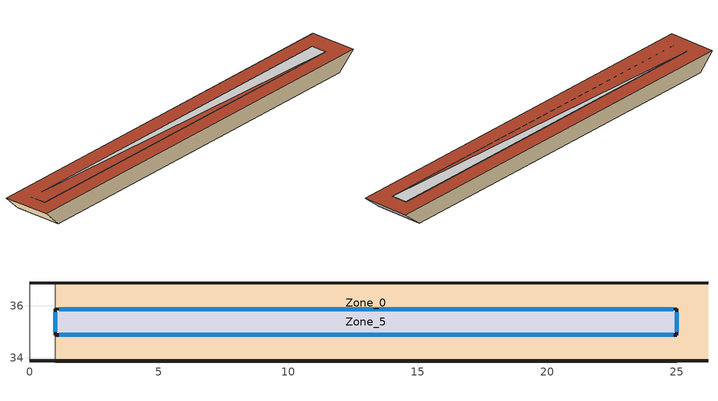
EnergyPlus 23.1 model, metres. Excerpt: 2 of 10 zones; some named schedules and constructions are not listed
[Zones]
Zone_0
 floor to Zone_1 (Interior Partition (Mass)_FLIPPED): 25,33.87,35.54 25,36.88,35.51 26.2,36.89,36.51 26.2,33.88,36.54
 floor to Zone_4 (Interior Partition (Mass)_FLIPPED): 25,34.37,35.54 1,34.37,35.54 1,36.88,35.51 25,36.88,35.51
 floor to Zone_9 (Interior Partition (Mass)_FLIPPED): 25,34.37 25,33.87 1,33.87 1,34.37 z35.54
 wall outside (300mmInsulation 200mmConcrete): 0,33.88,36.54 1,33.87,35.54 25,33.87,35.54 26.2,33.88,36.54; 26.2,36.89,36.51 25,36.88,35.51 1,36.88,35.51 0,36.89,36.51
 wall to Zone_3 (200mmConcrete): 1,36.88,35.51 1,33.87,35.54 0,33.88,36.54 0,36.89,36.51
 ceiling to Zone_5 (Interior Partition (Mass)): 1,34.88,36.53 25,34.88,36.53 25,35.88,36.52 1,35.88,36.52
 roof outside (UVal_0.4_Mass): 0,33.88,36.54 25,33.88,36.54 25,35.88,36.52 1,35.88,36.52 25,34.88,36.53 25,33.88,36.54 26.2,33.88,36.54 26.2,36.89,36.51 0,36.89,36.51
Zone_5
 floor outside (90.1-2019 Nonresidential CZ 0 Exterior Floor (Mass)): 1,34.88,36.03 1,35.88,36.02 25,35.88,36.02 25,34.88,36.03
 wall outside (300mmInsulation 200mmConcrete): 25,35.88 1,35.88 z36.02:36.52; 1,34.88 25,34.88 z36.03:36.53; 1,35.88,36.02 1,34.88,36.03 1,34.88,36.53 1,35.88,36.52; 25,34.88,36.03 25,35.88,36.02 25,35.88,36.52 25,34.88,36.53
 window (90.1-2019 Nonresidential CZ 0 Glazing (Operable)): 24.85,35.88 1.15,35.88 z36.17:36.37; 1.15,34.88 24.85,34.88 z36.18:36.38; 1,35.76,36.14 1,35,36.15 1,35,36.41 1,35.76,36.4; 25,35,36.15 25,35.76,36.14 25,35.76,36.4 25,35,36.41
[Schedule:Day:Hourly]
0a143e83-cd71-4f17-9422-728ab1938fa5: Fraction, 1, 1, 1, 1, 1, 1, 1, 1, 0, 0, 0, 1, 1, 1, 1, 1, 1, 1, 0, 0, 0, 0, 0, 0
c210aa6e-699b-4c48-83bb-516c4d74cfd0: Fraction, 0, 0, 0, 0, 0, 1, 1, 1, 0, 0, 0, 1, 1, 1, 1, 1, 0, 0, 0, 0, 0, 0, 0, 0
d2f73c59-439e-4358-b1a9-26716f77748e: Fraction, 1, 1, 1, 1, 1, 1, 1, 1, 1, 0, 0, 0, 0, 0, 0, 0, 0, 0, 1, 1, 1, 1, 1, 1
fab28e9f-757b-4809-9e0e-c09ee3751ff2: Fraction, 1, 1, 1, 1, 1, 1, 1, 1, 0, 0, 0, 1, 1, 1, 1, 0, 0, 0, 1, 1, 1, 1, 1, 1
af44f18e-cf0e-4473-852e-339f186b0a9b: Fraction, 1, 1, 1, 1, 1, 1, 1, 1, 0, 0, 1, 1, 1, 1, 1, 1, 1, 0, 0, 0, 0, 0, 0, 1
8674fd5b-b801-4faa-bce4-9e0a39de3dc9: Fraction, 1, 1, 1, 1, 1, 1, 1, 1, 1, 0, 0, 0, 0, 0, 0, 0, 0, 0, 0, 1, 1, 1, 1, 1
4fb8836c-22fb-43b1-bd8a-135fe3bf144e: Fraction, 1, 1, 1, 1, 1, 1, 1, 0, 0, 0, 1, 1, 1, 1, 1, 1, 1, 0, 0, 0, 0, 0, 0, 0
b82aedc6-f1bf-4091-a693-2b60d0b8892e: Fraction, 0, 1, 1, 1, 1, 1, 1, 1, 0, 0, 1, 0, 1, 1, 1, 0, 0, 0, 0, 0, 0, 0, 0, 1
06797650-2600-45c4-aa79-5cae9983f535: Fraction, 1, 1, 1, 1, 1, 1, 1, 1, 0, 0, 0, 1, 1, 1, 0, 0, 0, 1, 1, 1, 1, 1, 1, 1
db6bd144-f0b1-430b-9930-fc90391aa766: Fraction, 1, 1, 1, 1, 1, 1, 1, 1, 1, 0, 0, 0, 0, 0, 0, 0, 0, 0, 0, 0, 0, 1, 1, 1
93022daf-0d52-4690-bc5e-014e1e4f5090: Fraction, 1, 1, 1, 1, 1, 1, 1, 1, 0, 0, 1, 1, 1, 1, 1, 1, 1, 1, 0, 0, 0, 0, 1, 1
7ee4b716-c26d-4012-8ada-236534e4c536: Fraction, 1, 1, 1, 1, 1, 1, 1, 1, 0, 0, 1, 0, 0, 0, 1, 1, 1, 1, 1, 1, 1, 1, 1, 1
236ba8d7-de8c-40f3-9cfe-53890e29b154: Fraction, 1, 1, 1, 1, 1, 1, 1, 1, 0, 0, 0, 0, 0, 0, 0, 0, 0, 1, 1, 1, 1, 1, 1, 1
15f9e338-e18c-4a2c-b03b-6a1ab81a2a3b: Fraction, 1, 1, 1, 1, 1, 1, 1, 1, 0, 0, 0, 1, 1, 0, 0, 0, 0, 0, 0, 0, 1, 1, 1, 1
086c6062-0ff3-48bb-a2f7-b973df01245a: Fraction, 1, 1, 1, 1, 1, 1, 1, 1, 0, 0, 1, 1, 1, 1, 0, 0, 1, 0, 0, 0, 0, 1, 1, 1
c07e958e-821d-473c-b56e-d188382d6686: Fraction, 1, 1, 1, 1, 1, 1, 1, 1, 1, 0, 1, 1, 1, 1, 1, 1, 1, 0, 0, 0, 0, 0, 1, 1
f7008af6-611f-4aa6-adc9-edd346c0ed61: Fraction, 1, 1, 1, 1, 1, 1, 1, 1, 0, 0, 1, 1, 1, 0, 1, 1, 0, 0, 1, 1, 1, 1, 1, 1
54198d49-aa27-45ae-8295-3dc0fa00e05a: Fraction, 1, 1, 1, 1, 1, 1, 1, 1, 1, 0, 0, 0, 0, 1, 0, 0, 0, 0, 0, 0, 0, 1, 1, 1
8569d59f-22dc-4d83-ac0c-f613e85bd66f: Fraction, 1, 1, 1, 1, 1, 1, 1, 1, 0, 0, 0, 1, 1, 1, 1, 0, 0, 0, 0, 0, 0, 0, 0, 0
75266a25-0493-4553-a4a9-7f7b671db3a9: Fraction, 0, 1, 1, 1, 1, 1, 1, 0, 0, 0, 1, 1, 1, 1, 0, 0, 0, 0, 0, 0, 1, 1, 1, 0
4c41db29-5e33-41d1-89d6-6f1a2ea6aac4: Fraction, 0, 0, 0, 0, 0, 0, 0, 0, 0, 0, 0, 1, 1, 0, 0, 1, 0, 0, 0, 0, 0, 0, 0, 0
1b7dced8-3c03-4cc3-b43d-19c2dc94e25d: Fraction, 0, 0, 0, 0, 0, 0, 0, 0, 0, 0, 0, 1, 1, 1, 1, 0, 0, 0, 0, 0, 0, 0, 0, 0
3f821755-d373-48be-a91e-450674ddfe94: Fraction, 0, 0, 0, 0, 0, 0, 0, 0, 0, 0, 0, 1, 0, 0, 0, 0, 0, 0, 0, 0, 0, 0, 0, 0
d3726035-5f63-47d8-9b68-8ab7dd0a8784: Fraction, 0, 0, 0, 0, 1, 0, 0, 0, 0, 0, 0, 1, 1, 1, 0, 0, 0, 0, 0, 0, 0, 0, 0, 0
9afe40b5-8211-46e8-8bbb-c3520248ccfe: Fraction, 0, 0, 0, 0, 1, 0, 0, 0, 0, 0, 0, 1, 1, 1, 0, 1, 1, 1, 0, 0, 1, 1, 1, 1
ce102eab-fa2a-430d-8d18-cc8a2d1ebf32: Fraction, 1, 1, 1, 1, 1, 1, 1, 1, 1, 1, 1, 1, 1, 1, 1, 1, 1, 1, 1, 1, 1, 1, 1, 1
e34b27b9-d551-40f9-8ee0-fe2d738792a9: Fraction, 1, 1, 1, 0, 1, 1, 1, 1, 0, 1, 1, 1, 1, 1, 1, 1, 1, 1, 1, 1, 1, 1, 1, 1
dded3e18-7559-47e5-9631-7a7929ee8119: Fraction, 1, 1, 1, 1, 1, 1, 1, 1, 1, 0, 0, 0, 1, 1, 0, 0, 1, 1, 1, 1, 1, 1, 1, 1
4d01a908-7b32-459e-91c3-883bc0529156: Fraction, 1, 1, 1, 1, 1, 1, 1, 1, 1, 0, 0, 1, 1, 0, 1, 0, 1, 1, 0, 1, 0, 0, 1, 0
d749f193-22f8-4ca5-9a4e-9a3e754f61a8: Fraction, 0, 1, 1, 1, 1, 1, 1, 1, 1, 1, 1, 1, 1, 0, 0, 0, 0, 0, 0, 0, 1, 1, 1, 1
2e83cc6e-d3e6-4391-a77f-12d54c76947f: Fraction, 1, 1, 1, 1, 1, 1, 1, 1, 1, 1, 1, 1, 0, 0, 0, 0, 0, 0, 0, 1, 1, 1, 1, 1
76bb978b-2141-418d-bac7-6f8567dfb1b9: Fraction, 1, 1, 1, 1, 1, 1, 1, 1, 1, 1, 1, 1, 1, 1, 0, 1, 1, 1, 0, 1, 1, 1, 1, 1
1b766c20-173e-4a48-8068-f49523e94018: Fraction, 1, 1, 1, 1, 1, 1, 1, 1, 1, 0, 0, 0, 0, 0, 0, 0, 0, 0, 0, 0, 1, 1, 1, 1
7d1e5539-0d09-4f1e-a9d0-a4468c70c286: Fraction, 1, 1, 1, 1, 1, 1, 1, 1, 0, 0, 0, 0, 1, 1, 1, 1, 0, 0, 0, 0, 0, 0, 1, 0
455d8e16-54b5-44f3-b654-8be91ab41ea8: Fraction, 1, 1, 1, 1, 1, 1, 1, 1, 1, 1, 0, 1, 1, 1, 1, 0, 0, 0, 0, 0, 1, 1, 1, 0
105020a7-21fe-45f0-946d-92ad03a9c68f: Fraction, 1, 1, 1, 1, 1, 1, 1, 1, 1, 0, 0, 0, 0, 1, 1, 1, 1, 1, 1, 1, 1, 1, 1, 1
26233095-1122-4294-89f0-ec536f4f6059: Fraction, 1, 1, 1, 1, 1, 1, 1, 1, 1, 1, 0, 0, 0, 0, 0, 0, 0, 1, 0, 1, 1, 1, 1, 1
72dfc7b6-58c6-432d-a90c-d54468001915: Fraction, 1, 1, 1, 1, 1, 1, 1, 1, 0, 0, 0, 0, 0, 0, 0, 0, 0, 0, 0, 1, 1, 1, 1, 1
e02b824c-f300-4066-9b3f-ab6cf6b55593: Fraction, 1, 1, 1, 1, 1, 1, 1, 1, 0, 0, 0, 0, 1, 0, 1, 0, 1, 1, 1, 1, 0, 1, 1, 1
8ac29494-6d8e-4f08-9f7f-333abb4ab697: Fraction, 1, 1, 1, 1, 1, 1, 1, 1, 0, 0, 0, 0, 1, 0, 0, 0, 0, 0, 0, 0, 0, 1, 1, 1
da62fc72-9381-4f05-ae27-9f2c987f1a34: Fraction, 1, 1, 1, 1, 1, 1, 1, 1, 0, 0, 0, 1, 0, 1, 1, 0, 0, 0, 0, 0, 0, 0, 0, 1
7f804b53-8e1e-4a55-91e6-4e66c33f0c98: Fraction, 1, 1, 0, 0, 1, 1, 0, 1, 0, 0, 0, 0, 1, 0, 0, 0, 0, 0, 0, 0, 0, 0, 0, 0
d6af75a2-8d3f-4442-9c0e-ffeef52f4a88: Fraction, 0, 0, 1, 0, 0, 0, 1, 0, 0, 0, 0, 0, 0, 1, 1, 0, 0, 0, 0, 0, 0, 0, 0, 0
6d4c97b6-875e-41f0-b058-0b939067abdb: Fraction, 0, 0, 0, 0, 0, 0, 0, 0, 0, 0, 0, 1, 1, 1, 1, 1, 0, 0, 0, 0, 0, 0, 1, 0
b14ee03f-cd61-48c8-83e5-1573b0f6543a: Fraction, 1, 1, 0, 0, 1, 0, 0, 1, 0, 0, 0, 1, 1, 1, 1, 0, 0, 0, 0, 0, 0, 0, 0, 0
9a210359-8b25-4e8a-89b2-9030bd3b06f0: Fraction, 0, 1, 0, 1, 1, 1, 1, 1, 0, 0, 0, 1, 1, 1, 1, 1, 0, 0, 0, 0, 0, 0, 0, 0
7aaa36e2-a8ea-4da8-9ad4-f4f0c80df4fb: Fraction, 0, 1, 1, 1, 1, 1, 1, 1, 0, 0, 0, 0, 1, 1, 1, 1, 0, 0, 0, 0, 0, 0, 0, 0
6662dfcd-185a-49e7-8e21-4b0e02894cb5: Fraction, 0, 0, 0, 1, 1, 0, 0, 1, 0, 0, 0, 1, 1, 1, 1, 1, 0, 0, 0, 0, 0, 0, 0, 0
1078bcb6-1a25-4014-bcad-e253c9efc353: Fraction, 0, 1, 1, 1, 1, 0, 0, 1, 0, 0, 0, 0, 0, 0, 0, 0, 0, 0, 0, 0, 0, 0, 1, 1
12d3b192-7756-424d-91d8-db5d9b57a472: Fraction, 0, 0, 0, 0, 0, 0, 0, 0, 1, 1, 1, 1, 1, 0, 1, 1, 1, 1, 1, 1, 1, 1, 1, 1
39a486e9-0c1e-4f8e-a508-147ffbd8c527: Fraction, 0, 0, 0, 0, 0, 0, 0, 0, 1, 1, 1, 1, 1, 1, 1, 1, 1, 1, 1, 1, 1, 1, 1, 1
e596cc02-017c-4fb1-9604-e35d26f2e4e5: Fraction, 0, 0, 0, 0, 0, 0, 0, 0, 1, 1, 1, 0, 0, 0, 0, 0, 1, 1, 1, 1, 1, 1, 1, 0
2bcf1e8f-2316-4179-b639-405fa8ff0cd6: Fraction, 0, 0, 0, 0, 0, 0, 0, 0, 1, 1, 1, 1, 1, 1, 1, 1, 1, 1, 1, 1, 1, 1, 1, 0
bf0f16bf-e210-4882-938a-e2e92da633b5: Fraction, 0, 0, 0, 0, 0, 0, 0, 0, 1, 1, 1, 1, 0, 0, 0, 1, 1, 1, 1, 1, 1, 1, 1, 1
6e469dd9-fb9c-4e57-b3c6-4620a44ce26d: Fraction, 0, 0, 0, 0, 0, 0, 0, 0, 1, 1, 1, 1, 1, 1, 1, 1, 1, 1, 1, 1, 1, 1, 0, 0
[Schedule:Week:Daily]
CoolAvail_Zone_9_45: 8674fd5b-b801-4faa-bce4-9e0a39de3dc9, 0a143e83-cd71-4f17-9422-728ab1938fa5, 4fb8836c-22fb-43b1-bd8a-135fe3bf144e, b82aedc6-f1bf-4091-a693-2b60d0b8892e, d2f73c59-439e-4358-b1a9-26716f77748e, 06797650-2600-45c4-aa79-5cae9983f535, 8674fd5b-b801-4faa-bce4-9e0a39de3dc9, 8674fd5b-b801-4faa-bce4-9e0a39de3dc9, 8674fd5b-b801-4faa-bce4-9e0a39de3dc9, 8674fd5b-b801-4faa-bce4-9e0a39de3dc9, 8674fd5b-b801-4faa-bce4-9e0a39de3dc9, 8674fd5b-b801-4faa-bce4-9e0a39de3dc9
CoolAvail_Zone_9_46: db6bd144-f0b1-430b-9930-fc90391aa766, af44f18e-cf0e-4473-852e-339f186b0a9b, 93022daf-0d52-4690-bc5e-014e1e4f5090, 7ee4b716-c26d-4012-8ada-236534e4c536, 236ba8d7-de8c-40f3-9cfe-53890e29b154, 15f9e338-e18c-4a2c-b03b-6a1ab81a2a3b, 086c6062-0ff3-48bb-a2f7-b973df01245a, db6bd144-f0b1-430b-9930-fc90391aa766, db6bd144-f0b1-430b-9930-fc90391aa766, db6bd144-f0b1-430b-9930-fc90391aa766, db6bd144-f0b1-430b-9930-fc90391aa766, db6bd144-f0b1-430b-9930-fc90391aa766
CoolAvail_Zone_9_47: c07e958e-821d-473c-b56e-d188382d6686, f7008af6-611f-4aa6-adc9-edd346c0ed61, 54198d49-aa27-45ae-8295-3dc0fa00e05a, 8569d59f-22dc-4d83-ac0c-f613e85bd66f, 75266a25-0493-4553-a4a9-7f7b671db3a9, 4c41db29-5e33-41d1-89d6-6f1a2ea6aac4, 1b7dced8-3c03-4cc3-b43d-19c2dc94e25d, c07e958e-821d-473c-b56e-d188382d6686, c07e958e-821d-473c-b56e-d188382d6686, c07e958e-821d-473c-b56e-d188382d6686, c07e958e-821d-473c-b56e-d188382d6686, c07e958e-821d-473c-b56e-d188382d6686
CoolAvail_Zone_9_48: 3f821755-d373-48be-a91e-450674ddfe94, d3726035-5f63-47d8-9b68-8ab7dd0a8784, 9afe40b5-8211-46e8-8bbb-c3520248ccfe, ce102eab-fa2a-430d-8d18-cc8a2d1ebf32, e34b27b9-d551-40f9-8ee0-fe2d738792a9, dded3e18-7559-47e5-9631-7a7929ee8119, 4d01a908-7b32-459e-91c3-883bc0529156, 3f821755-d373-48be-a91e-450674ddfe94, 3f821755-d373-48be-a91e-450674ddfe94, 3f821755-d373-48be-a91e-450674ddfe94, 3f821755-d373-48be-a91e-450674ddfe94, 3f821755-d373-48be-a91e-450674ddfe94
CoolAvail_Zone_9_49: d749f193-22f8-4ca5-9a4e-9a3e754f61a8, 2e83cc6e-d3e6-4391-a77f-12d54c76947f, 76bb978b-2141-418d-bac7-6f8567dfb1b9, 1b766c20-173e-4a48-8068-f49523e94018, 7d1e5539-0d09-4f1e-a9d0-a4468c70c286, 455d8e16-54b5-44f3-b654-8be91ab41ea8, 105020a7-21fe-45f0-946d-92ad03a9c68f, d749f193-22f8-4ca5-9a4e-9a3e754f61a8, d749f193-22f8-4ca5-9a4e-9a3e754f61a8, d749f193-22f8-4ca5-9a4e-9a3e754f61a8, d749f193-22f8-4ca5-9a4e-9a3e754f61a8, d749f193-22f8-4ca5-9a4e-9a3e754f61a8
CoolAvail_Zone_9_50: 26233095-1122-4294-89f0-ec536f4f6059, fab28e9f-757b-4809-9e0e-c09ee3751ff2, 72dfc7b6-58c6-432d-a90c-d54468001915, e02b824c-f300-4066-9b3f-ab6cf6b55593, 8ac29494-6d8e-4f08-9f7f-333abb4ab697, da62fc72-9381-4f05-ae27-9f2c987f1a34, 7f804b53-8e1e-4a55-91e6-4e66c33f0c98, 26233095-1122-4294-89f0-ec536f4f6059, 26233095-1122-4294-89f0-ec536f4f6059, 26233095-1122-4294-89f0-ec536f4f6059, 26233095-1122-4294-89f0-ec536f4f6059, 26233095-1122-4294-89f0-ec536f4f6059
CoolAvail_Zone_9_51: d6af75a2-8d3f-4442-9c0e-ffeef52f4a88, 6d4c97b6-875e-41f0-b058-0b939067abdb, b14ee03f-cd61-48c8-83e5-1573b0f6543a, 9a210359-8b25-4e8a-89b2-9030bd3b06f0, 7aaa36e2-a8ea-4da8-9ad4-f4f0c80df4fb, 6662dfcd-185a-49e7-8e21-4b0e02894cb5, c210aa6e-699b-4c48-83bb-516c4d74cfd0, d6af75a2-8d3f-4442-9c0e-ffeef52f4a88, d6af75a2-8d3f-4442-9c0e-ffeef52f4a88, d6af75a2-8d3f-4442-9c0e-ffeef52f4a88, d6af75a2-8d3f-4442-9c0e-ffeef52f4a88, d6af75a2-8d3f-4442-9c0e-ffeef52f4a88
CoolAvail_Zone_9_52: 1078bcb6-1a25-4014-bcad-e253c9efc353, 1078bcb6-1a25-4014-bcad-e253c9efc353, 1078bcb6-1a25-4014-bcad-e253c9efc353, 1078bcb6-1a25-4014-bcad-e253c9efc353, 1078bcb6-1a25-4014-bcad-e253c9efc353, 1078bcb6-1a25-4014-bcad-e253c9efc353, 1078bcb6-1a25-4014-bcad-e253c9efc353, 1078bcb6-1a25-4014-bcad-e253c9efc353, 1078bcb6-1a25-4014-bcad-e253c9efc353, 1078bcb6-1a25-4014-bcad-e253c9efc353, 1078bcb6-1a25-4014-bcad-e253c9efc353, 1078bcb6-1a25-4014-bcad-e253c9efc353
NatVentAvail_Zone_9_0: 12d3b192-7756-424d-91d8-db5d9b57a472, 39a486e9-0c1e-4f8e-a508-147ffbd8c527, e596cc02-017c-4fb1-9604-e35d26f2e4e5, 2bcf1e8f-2316-4179-b639-405fa8ff0cd6, bf0f16bf-e210-4882-938a-e2e92da633b5, 6e469dd9-fb9c-4e57-b3c6-4620a44ce26d, 01a78e71-2726-48fa-8cff-dc1f31be8faf, 12d3b192-7756-424d-91d8-db5d9b57a472, 12d3b192-7756-424d-91d8-db5d9b57a472, 12d3b192-7756-424d-91d8-db5d9b57a472, 12d3b192-7756-424d-91d8-db5d9b57a472, 12d3b192-7756-424d-91d8-db5d9b57a472
NatVentAvail_Zone_9_1: dbf79a22-41ca-4063-934b-f8ad55232a90, db0c564c-053b-4cca-a8e9-c88f59b308bd, 4ea8fc50-fdc0-43cc-8894-ab1d5d497bac, bbc3a79e-3fe3-44a2-80e2-e6e0ccccbf18, 76f54a7c-2159-4863-ac6b-7a0a1547ec82, 2ea01f1c-e492-47d3-9f54-dd0e0c902700, b3e499ae-6ffb-43ff-9dd3-1a0a29ab1c8b, dbf79a22-41ca-4063-934b-f8ad55232a90, dbf79a22-41ca-4063-934b-f8ad55232a90, dbf79a22-41ca-4063-934b-f8ad55232a90, dbf79a22-41ca-4063-934b-f8ad55232a90, dbf79a22-41ca-4063-934b-f8ad55232a90
NatVentAvail_Zone_9_2: 40f68163-1ecb-4f18-96f6-a3f6e5be79e2, 6094da27-d3b6-4147-b81e-5673d47da051, 76f54a7c-2159-4863-ac6b-7a0a1547ec82, f3e66d46-0342-409f-86c0-7b5d7dfa72b1, 39a486e9-0c1e-4f8e-a508-147ffbd8c527, 875bec5c-1230-46f2-9017-bebe120e9377, 72e08396-3726-4067-88e1-bca44605f31a, 40f68163-1ecb-4f18-96f6-a3f6e5be79e2, 40f68163-1ecb-4f18-96f6-a3f6e5be79e2, 40f68163-1ecb-4f18-96f6-a3f6e5be79e2, 40f68163-1ecb-4f18-96f6-a3f6e5be79e2, 40f68163-1ecb-4f18-96f6-a3f6e5be79e2
NatVentAvail_Zone_9_3: aeb36495-9db4-4b9a-bb83-25d96b0eee91, e23992b2-e676-4aaf-a538-d0a8f41620c4, 2d676195-e051-4367-8771-5c923e606945, 00f09e64-75ee-4bca-bf33-c4c645079994, 3f4d7c70-c8c9-4e22-8cfe-b994a6711098, 12d3b192-7756-424d-91d8-db5d9b57a472, b7604dd7-a9e5-4e22-8235-863ac8f72a23, aeb36495-9db4-4b9a-bb83-25d96b0eee91, aeb36495-9db4-4b9a-bb83-25d96b0eee91, aeb36495-9db4-4b9a-bb83-25d96b0eee91, aeb36495-9db4-4b9a-bb83-25d96b0eee91, aeb36495-9db4-4b9a-bb83-25d96b0eee91
NatVentAvail_Zone_9_4: f804d576-9166-483d-8d68-39716bb6f29a, eb67fbde-da5b-4f9f-9309-83a3c727187e, 43e90fef-3e43-439c-a7af-de88e4afc5ee, aef15d60-d943-4c4c-ac34-46706ac03973, 700630a5-ce65-4742-8de3-e68364bfd8a0, 0123c97f-19f1-4795-8016-89d77b240352, eb67fbde-da5b-4f9f-9309-83a3c727187e, f804d576-9166-483d-8d68-39716bb6f29a, f804d576-9166-483d-8d68-39716bb6f29a, f804d576-9166-483d-8d68-39716bb6f29a, f804d576-9166-483d-8d68-39716bb6f29a, f804d576-9166-483d-8d68-39716bb6f29a
NatVentAvail_Zone_9_5: 74f759af-c1f3-41a6-9e5b-2c6addfd772c, 6ca60d31-d849-42c0-a01d-d833ffe5dfa1, c6e79636-329a-402b-87be-7cb2b2dc8229, 4c5a6681-3581-43f5-9fa0-7a4e29a7bb2c, 0c3d2a40-db2b-4c8d-a514-7378df945ebd, c69ab986-87d0-4356-a5a9-c6a82f2f8523, c002a5cb-d401-4c96-9a63-974424771ced, 74f759af-c1f3-41a6-9e5b-2c6addfd772c, 74f759af-c1f3-41a6-9e5b-2c6addfd772c, 74f759af-c1f3-41a6-9e5b-2c6addfd772c, 74f759af-c1f3-41a6-9e5b-2c6addfd772c, 74f759af-c1f3-41a6-9e5b-2c6addfd772c
NatVentAvail_Zone_9_6: 1a4ea472-387e-44a2-9190-6062b7e6e720, 8d0dfef7-77fd-49d6-acb2-1a78adbb30af, b8726521-0c24-49b7-b51e-70893b89d427, 2986cf32-a29c-40ba-8b1a-9691c8417f82, 03201d85-ebee-4169-b191-1a130b99de87, d45575b3-a87b-4625-9344-26afcdf00bcd, d384a63b-f277-4404-a292-1c8c3b84700d, 1a4ea472-387e-44a2-9190-6062b7e6e720, 1a4ea472-387e-44a2-9190-6062b7e6e720, 1a4ea472-387e-44a2-9190-6062b7e6e720, 1a4ea472-387e-44a2-9190-6062b7e6e720, 1a4ea472-387e-44a2-9190-6062b7e6e720
NatVentAvail_Zone_9_7: 917be4a4-a2dd-4d73-a3cb-cf7be8aa0ada, 0f4efbfc-c46f-4c8e-b734-ebdc0648ec45, 05ae85df-49d4-4889-b495-2fac3ddf2776, 9d592040-453c-4347-8538-4a8628ba079f, 14de2aee-581d-4dea-97f1-bae5c3f3dcd3, cb052b8e-65b6-4af7-9d27-a75cad4739a7, 5b77558b-896a-4638-bb84-b0477bfeb077, 917be4a4-a2dd-4d73-a3cb-cf7be8aa0ada, 917be4a4-a2dd-4d73-a3cb-cf7be8aa0ada, 917be4a4-a2dd-4d73-a3cb-cf7be8aa0ada, 917be4a4-a2dd-4d73-a3cb-cf7be8aa0ada, 917be4a4-a2dd-4d73-a3cb-cf7be8aa0ada
NatVentAvail_Zone_9_8: b1a15a82-e680-4ba4-aac0-75da96a7bbc0, cbbb945e-0641-43d5-9876-fbd75d38c2fb, eb847ca3-c30c-4547-99ba-5a1b1a59a175, 3dbe1500-6fc3-46b3-a660-91ad44114108, ad8a4d66-b8f0-4322-8af3-85e31174b11c, 34626051-d3a9-4f9b-b2cf-5cf005e3838a, c8dda009-1788-4b89-97d7-fa8b68037593, b1a15a82-e680-4ba4-aac0-75da96a7bbc0, b1a15a82-e680-4ba4-aac0-75da96a7bbc0, b1a15a82-e680-4ba4-aac0-75da96a7bbc0, b1a15a82-e680-4ba4-aac0-75da96a7bbc0, b1a15a82-e680-4ba4-aac0-75da96a7bbc0
NatVentAvail_Zone_9_9: 2dca2a33-3829-4c30-9be5-e147b1f26d70, cfbbd0fd-4664-48f0-a91f-a5c6da3c88f1, c8dda009-1788-4b89-97d7-fa8b68037593, a329dfd9-7536-48b1-9cd2-73941be59c46, f1011c08-2e6c-43d8-ba5a-678cea091b4d, d415233d-0876-44da-9325-9c0b8579c679, 1e709d8b-75bf-4eec-8217-2443bb57f4dc, 2dca2a33-3829-4c30-9be5-e147b1f26d70, 2dca2a33-3829-4c30-9be5-e147b1f26d70, 2dca2a33-3829-4c30-9be5-e147b1f26d70, 2dca2a33-3829-4c30-9be5-e147b1f26d70, 2dca2a33-3829-4c30-9be5-e147b1f26d70
NatVentAvail_Zone_9_10: d871edf3-9469-41f1-b9a4-1d77b8146996, c8dda009-1788-4b89-97d7-fa8b68037593, c162bf82-3db1-49f2-87b0-1a85e351517a, 69a58527-5ff9-41f6-bbb7-50772e636ed7, 14678aa2-97a2-4f6c-bd99-d341d8be5fcf, 9249b088-893b-498c-beb7-a04bc8ed47f4, 93b6705e-edf5-4b4e-b5b8-934593aed987, d871edf3-9469-41f1-b9a4-1d77b8146996, d871edf3-9469-41f1-b9a4-1d77b8146996, d871edf3-9469-41f1-b9a4-1d77b8146996, d871edf3-9469-41f1-b9a4-1d77b8146996, d871edf3-9469-41f1-b9a4-1d77b8146996
NatVentAvail_Zone_9_11: c8dda009-1788-4b89-97d7-fa8b68037593, 774de328-b7ca-41a2-955d-f5072f20aa4e, afcb264a-3a1f-4697-90ba-62cd7b821392, d66b9509-6cdb-4c34-a099-03d2f8011b67, 333a1c3c-2187-49d9-9c15-aa0feba0a020, 105d87d3-8fb4-419c-9937-9aa5e319b5e1, 917a3bd2-2597-4cbb-877f-2e763f2bb479, c8dda009-1788-4b89-97d7-fa8b68037593, c8dda009-1788-4b89-97d7-fa8b68037593, c8dda009-1788-4b89-97d7-fa8b68037593, c8dda009-1788-4b89-97d7-fa8b68037593, c8dda009-1788-4b89-97d7-fa8b68037593
NatVentAvail_Zone_9_12: 3f211d66-e646-489e-bda1-6efc91ca2373, f01856b5-2f0d-4094-a5fe-63fddf930420, 8fb50c89-d6c9-4d5d-8906-f8e11a3d0c60, db0f5ba0-1d96-4faf-abe5-4d8310338847, e260e530-3e47-4485-95fa-fd91ee459bf6, 07c98729-0907-4882-8f1a-175a2f948d96, 81b31409-0728-46e1-9f2d-4d57c8bf11ab, 3f211d66-e646-489e-bda1-6efc91ca2373, 3f211d66-e646-489e-bda1-6efc91ca2373, 3f211d66-e646-489e-bda1-6efc91ca2373, 3f211d66-e646-489e-bda1-6efc91ca2373, 3f211d66-e646-489e-bda1-6efc91ca2373
NatVentAvail_Zone_9_13: 903ae2ea-9eb5-4837-9c87-d072544fd4ed, f6693adf-25f2-448a-9504-7b8294fb26bd, b9a8d39f-726f-494e-879e-a71b71532fbd, 92ced011-f238-4cdf-a584-8b837c0b5caa, e8cc2248-bc09-4777-896a-67e2b4796881, 4806ecdd-f6a7-461f-ba14-6401ff3c6c21, de4838aa-a471-4590-a206-ea40efb89732, 903ae2ea-9eb5-4837-9c87-d072544fd4ed, 903ae2ea-9eb5-4837-9c87-d072544fd4ed, 903ae2ea-9eb5-4837-9c87-d072544fd4ed, 903ae2ea-9eb5-4837-9c87-d072544fd4ed, 903ae2ea-9eb5-4837-9c87-d072544fd4ed
NatVentAvail_Zone_9_14: d4122d4a-d23c-451e-b16c-814015031038, 26acc33b-8b9a-42e9-b3a6-ce8e82fb0a4e, de430911-51e8-4c78-8adc-5a8f309926f2, fc2445a5-4c8b-4491-9cf5-9eff0f4b4e3e, d3d4ec21-5703-4f78-a63b-b219608cc9e5, b342634f-b71d-445a-bff0-bc60bee1f6c2, df398ec4-387d-4746-8f5a-9153c7653cd8, d4122d4a-d23c-451e-b16c-814015031038, d4122d4a-d23c-451e-b16c-814015031038, d4122d4a-d23c-451e-b16c-814015031038, d4122d4a-d23c-451e-b16c-814015031038, d4122d4a-d23c-451e-b16c-814015031038
NatVentAvail_Zone_9_15: ab29747e-5a32-412c-9ad0-465de32c71a8, 220f0032-0f06-4efc-869f-3d557628e952, f618efff-b07e-4de5-a1fa-a04cd4ece844, 72dfc7b6-58c6-432d-a90c-d54468001915, 281db116-9d73-41d8-adf2-1c2885390200, 91af341e-d4e6-48e2-80b8-6384e8eed431, 989bab55-4465-4983-a7ee-155e12f190bf, ab29747e-5a32-412c-9ad0-465de32c71a8, ab29747e-5a32-412c-9ad0-465de32c71a8, ab29747e-5a32-412c-9ad0-465de32c71a8, ab29747e-5a32-412c-9ad0-465de32c71a8, ab29747e-5a32-412c-9ad0-465de32c71a8
NatVentAvail_Zone_9_16: 9e486d1b-ec7b-4bd4-ad5e-7e6f11ef9a12, 57479c3e-00b7-4c01-b85e-7550bf0db0b3, 1a7b6195-6c15-4028-ad3c-241d91f0cd58, 2b8e8b65-8c4f-4404-ab4c-2c92e20e90ac, f69912f1-a943-42ce-9d77-7ac31886527e, 08be0651-6fa4-4c71-8c6c-8a9c96932aea, 6dac9338-2e96-4773-8f7d-62d3d6d9c6f1, 9e486d1b-ec7b-4bd4-ad5e-7e6f11ef9a12, 9e486d1b-ec7b-4bd4-ad5e-7e6f11ef9a12, 9e486d1b-ec7b-4bd4-ad5e-7e6f11ef9a12, 9e486d1b-ec7b-4bd4-ad5e-7e6f11ef9a12, 9e486d1b-ec7b-4bd4-ad5e-7e6f11ef9a12
NatVentAvail_Zone_9_17: 1c3c3fa7-6d4f-44e2-8e52-560b010c9203, 1fd642bc-2e3b-44b8-9eec-eb590f588079, 3e07a375-8a94-4c6a-bbf9-0ba4723b9304, 93d418ac-32f8-4c35-8a41-1faa0fca12bb, aabc52e9-424c-4096-8f3a-1402d2b23254, 457a393e-14ae-46be-9a79-56a189abb50c, 98750688-217e-41bd-84a4-7d3356ac5570, 1c3c3fa7-6d4f-44e2-8e52-560b010c9203, 1c3c3fa7-6d4f-44e2-8e52-560b010c9203, 1c3c3fa7-6d4f-44e2-8e52-560b010c9203, 1c3c3fa7-6d4f-44e2-8e52-560b010c9203, 1c3c3fa7-6d4f-44e2-8e52-560b010c9203
NatVentAvail_Zone_9_18: 38f9c675-94ee-43e2-9950-7330357bab92, 33175b20-0942-4fea-9a6a-1d48497d3c2b, d21f5530-cf7f-4c5e-b8aa-1442dbef138d, 38f9c675-94ee-43e2-9950-7330357bab92, 14797deb-a9be-4e28-ac8a-3953ae9d937c, 03589e96-10a0-4e0b-a58f-993cd052b2bd, 4ceed641-1cb2-49b1-a7e6-b00c24a3f065, 38f9c675-94ee-43e2-9950-7330357bab92, 38f9c675-94ee-43e2-9950-7330357bab92, 38f9c675-94ee-43e2-9950-7330357bab92, 38f9c675-94ee-43e2-9950-7330357bab92, 38f9c675-94ee-43e2-9950-7330357bab92
NatVentAvail_Zone_9_19: 406a9e6f-bcdb-42e8-8aa8-056178846fba, 989f1aee-6821-497c-9235-69b480bc7ea1, ac0ed0c8-2766-426f-afee-2574c34264d2, d5dd3b55-8200-4911-a533-aa63513d468a, af2e1387-3319-4cd1-be7a-9921a5780426, e9ae20b1-3a8d-405c-841d-0630089e972d, eeeb86d3-19d1-40f2-9662-ea93c763b28a, 406a9e6f-bcdb-42e8-8aa8-056178846fba, 406a9e6f-bcdb-42e8-8aa8-056178846fba, 406a9e6f-bcdb-42e8-8aa8-056178846fba, 406a9e6f-bcdb-42e8-8aa8-056178846fba, 406a9e6f-bcdb-42e8-8aa8-056178846fba
NatVentAvail_Zone_9_20: 02eadaab-1886-4928-a897-e1323ec586e5, 0f3f0068-a63a-45e3-9a99-181b85e741cc, 406a9e6f-bcdb-42e8-8aa8-056178846fba, 5dc5adcb-c639-40e6-8c44-3f8e136baac2, 2a36216d-e71b-46b7-88ec-51b3eafdc6c9, 83c6644b-83fb-4cc1-b9b4-191a34055bd9, d82f0f69-5c66-4022-bb8d-b141d22c18a7, 02eadaab-1886-4928-a897-e1323ec586e5, 02eadaab-1886-4928-a897-e1323ec586e5, 02eadaab-1886-4928-a897-e1323ec586e5, 02eadaab-1886-4928-a897-e1323ec586e5, 02eadaab-1886-4928-a897-e1323ec586e5
NatVentAvail_Zone_9_21: cb779fb3-fa38-479b-8aeb-0406eaaf0801, 6ca60d31-d849-42c0-a01d-d833ffe5dfa1, a7281071-3462-4b80-a4da-28ef404032ab, 15db0f41-fee6-4d52-96c1-3027262786e3, 309b2482-ce8d-409d-b460-68e8c27364a0, 68bfcea2-5ec1-463a-940b-0c5b80ccc437, 201268af-abe9-49bd-be18-2d253898b7b9, cb779fb3-fa38-479b-8aeb-0406eaaf0801, cb779fb3-fa38-479b-8aeb-0406eaaf0801, cb779fb3-fa38-479b-8aeb-0406eaaf0801, cb779fb3-fa38-479b-8aeb-0406eaaf0801, cb779fb3-fa38-479b-8aeb-0406eaaf0801
NatVentAvail_Zone_9_22: 236ba8d7-de8c-40f3-9cfe-53890e29b154, 65b96427-71b5-4470-b909-40fb6663c698, d4908e0e-0a3d-4d04-b014-d57e547e5f65, ef295e8f-0a48-4638-b966-d85469d5a540, d6fc555a-c4fa-4cd4-8ebb-da3ea019d749, db6bd144-f0b1-430b-9930-fc90391aa766, 70ec4768-6183-4381-810d-2385883a66fe, 236ba8d7-de8c-40f3-9cfe-53890e29b154, 236ba8d7-de8c-40f3-9cfe-53890e29b154, 236ba8d7-de8c-40f3-9cfe-53890e29b154, 236ba8d7-de8c-40f3-9cfe-53890e29b154, 236ba8d7-de8c-40f3-9cfe-53890e29b154
NatVentAvail_Zone_9_23: d33e08ff-aa1f-4edc-a4c7-90c5ddb49c15, 2d23c839-5cfe-428c-afbf-00a2782196c2, 16b5d06a-e49b-4864-a2d9-bcc930e682f6, 1f343dc4-7e18-4b2e-a862-0c4910e19e49, e0a03fea-e461-49e5-b9f9-7c830c094f9f, 965ba626-711f-4fd6-9934-d0888d8206f5, 1646bbce-4935-45e3-97a1-645b00b23fe8, d33e08ff-aa1f-4edc-a4c7-90c5ddb49c15, d33e08ff-aa1f-4edc-a4c7-90c5ddb49c15, d33e08ff-aa1f-4edc-a4c7-90c5ddb49c15, d33e08ff-aa1f-4edc-a4c7-90c5ddb49c15, d33e08ff-aa1f-4edc-a4c7-90c5ddb49c15
NatVentAvail_Zone_9_24: 08cd4fb5-40fd-490c-ac3a-27ce0a48b764, 497e4a9f-b7ad-4c45-9724-981f8c2e124f, 08ddcf9e-8682-4b48-b516-8486664adb73, 4b4d434c-d6fe-4cec-bf9d-cab0e5bb7e0d, 223c9c8f-a4c3-462e-9066-2d8e822e6f13, 998fbbef-35af-4fce-a20f-b05722acc676, 11892d04-261d-41a0-9942-7f058dc8e292, 08cd4fb5-40fd-490c-ac3a-27ce0a48b764, 08cd4fb5-40fd-490c-ac3a-27ce0a48b764, 08cd4fb5-40fd-490c-ac3a-27ce0a48b764, 08cd4fb5-40fd-490c-ac3a-27ce0a48b764, 08cd4fb5-40fd-490c-ac3a-27ce0a48b764
NatVentAvail_Zone_9_25: 4b1451e1-f1f9-42b3-8332-25fa3c085758, 94f74a37-1635-414a-8cc7-34d3664319b5, 8674fd5b-b801-4faa-bce4-9e0a39de3dc9, 3dbdb979-62a1-4936-a494-1080fecfbe1a, 429eb1ad-ea4b-48d3-a67a-d097b666a783, 31134947-c774-48a7-ab83-307db31bb9ea, 836563a4-fd3a-4797-91e9-57b0903f02dc, 4b1451e1-f1f9-42b3-8332-25fa3c085758, 4b1451e1-f1f9-42b3-8332-25fa3c085758, 4b1451e1-f1f9-42b3-8332-25fa3c085758, 4b1451e1-f1f9-42b3-8332-25fa3c085758, 4b1451e1-f1f9-42b3-8332-25fa3c085758
NatVentAvail_Zone_9_26: 04aca33a-50e9-40af-99a5-af7fee4df482, 81e822aa-692d-4da1-97c5-9421ffcb612b, be6dac24-f613-4947-a7f6-58f768485f45, 98bdceed-f24d-476d-8faa-3c5af8a1aa06, c083b71f-190b-4191-b94b-83c5b7998dee, 8dfff481-e4fe-4f13-aa9a-e19b9c47d7ca, a354b542-23ba-41a6-adfd-8a6e0741167c, 04aca33a-50e9-40af-99a5-af7fee4df482, 04aca33a-50e9-40af-99a5-af7fee4df482, 04aca33a-50e9-40af-99a5-af7fee4df482, 04aca33a-50e9-40af-99a5-af7fee4df482, 04aca33a-50e9-40af-99a5-af7fee4df482
NatVentAvail_Zone_9_27: 348e568d-f89d-4a50-9ef4-e7fd1c1e07c7, d9f0e83d-6f1a-4154-bf99-1785c5c41ebd, bc884f03-ac94-4004-828f-768931c0b38e, 67bc3040-a220-4467-b48c-ce38a30fc592, 69aeb32d-6dc3-4552-8ef8-1b367df2c990, ffa1c935-e428-4c60-b305-7016f351fdd6, 355c5d58-4132-4bff-b110-789c9f62f4c1, 348e568d-f89d-4a50-9ef4-e7fd1c1e07c7, 348e568d-f89d-4a50-9ef4-e7fd1c1e07c7, 348e568d-f89d-4a50-9ef4-e7fd1c1e07c7, 348e568d-f89d-4a50-9ef4-e7fd1c1e07c7, 348e568d-f89d-4a50-9ef4-e7fd1c1e07c7
NatVentAvail_Zone_9_28: a053149a-0eda-46ac-8e21-19f3ff6baddb, 7ef912f0-d4b8-400d-8fa4-2a640f67bd1b, a2e4dd26-3a97-408e-83c1-d8b92be03361, a445b25a-591a-4a69-89ca-862104c49fb5, 93d418ac-32f8-4c35-8a41-1faa0fca12bb, 5cf2cfee-baa5-4c92-9c8b-d9e3fc915ea1, cb779fb3-fa38-479b-8aeb-0406eaaf0801, a053149a-0eda-46ac-8e21-19f3ff6baddb, a053149a-0eda-46ac-8e21-19f3ff6baddb, a053149a-0eda-46ac-8e21-19f3ff6baddb, a053149a-0eda-46ac-8e21-19f3ff6baddb, a053149a-0eda-46ac-8e21-19f3ff6baddb
NatVentAvail_Zone_9_29: 09a9091a-4b41-4361-8eb9-abe3ba1fbfb0, d30b9237-7c06-4321-a7f5-d00fccd4ddc5, db8fdf52-dc29-4593-a1eb-b78a528af44c, 096c2fb7-4830-4b1b-ad6a-9c36d3ece77a, 93d418ac-32f8-4c35-8a41-1faa0fca12bb, 93d418ac-32f8-4c35-8a41-1faa0fca12bb, 9aa200cc-5e9f-4ee7-aeb6-b952bb55b031, 09a9091a-4b41-4361-8eb9-abe3ba1fbfb0, 09a9091a-4b41-4361-8eb9-abe3ba1fbfb0, 09a9091a-4b41-4361-8eb9-abe3ba1fbfb0, 09a9091a-4b41-4361-8eb9-abe3ba1fbfb0, 09a9091a-4b41-4361-8eb9-abe3ba1fbfb0
NatVentAvail_Zone_9_30: de4d822c-5159-41ac-86f8-e9dbf803c092, c8dda009-1788-4b89-97d7-fa8b68037593, 208ce779-6c98-4dd6-ad58-4c577de244dd, efbcfd54-499d-48cf-b45b-81fe4e0485be, f553c341-c415-4a18-b194-4530207f144b, 05105824-3aba-4dba-93a0-67d0f1c70a0b, 0958c616-1a51-44e6-8940-2359ab166673, de4d822c-5159-41ac-86f8-e9dbf803c092, de4d822c-5159-41ac-86f8-e9dbf803c092, de4d822c-5159-41ac-86f8-e9dbf803c092, de4d822c-5159-41ac-86f8-e9dbf803c092, de4d822c-5159-41ac-86f8-e9dbf803c092
NatVentAvail_Zone_9_31: d36ef92c-35d1-4d07-82a9-b2e391d12645, 5dc5adcb-c639-40e6-8c44-3f8e136baac2, db8fdf52-dc29-4593-a1eb-b78a528af44c, a64e2afb-6831-44e5-b150-15cc06bf1e94, 06bcab75-1267-44e2-aea4-e84d71a36cc7, ff73a972-7a24-4b96-afe0-723992147981, b4d9781d-0c02-467b-9ab3-d1845892b413, d36ef92c-35d1-4d07-82a9-b2e391d12645, d36ef92c-35d1-4d07-82a9-b2e391d12645, d36ef92c-35d1-4d07-82a9-b2e391d12645, d36ef92c-35d1-4d07-82a9-b2e391d12645, d36ef92c-35d1-4d07-82a9-b2e391d12645
NatVentAvail_Zone_9_32: 520e6aa1-de90-4a0e-ba19-c8cec05c4b5f, 03a39d45-458f-41be-88bc-abc243907b9c, a27f7a8a-3ec0-4c73-88b0-422670e6943c, 3a7cdaef-7334-4a6b-82d5-8d0ea235042a, ca78921c-7d88-425d-86c7-e95b589a967c, c398fb66-1dac-4776-b7b8-1c77cc024693, 0dbe2f33-18d6-41fb-9616-bb31b6ad66a8, 520e6aa1-de90-4a0e-ba19-c8cec05c4b5f, 520e6aa1-de90-4a0e-ba19-c8cec05c4b5f, 520e6aa1-de90-4a0e-ba19-c8cec05c4b5f, 520e6aa1-de90-4a0e-ba19-c8cec05c4b5f, 520e6aa1-de90-4a0e-ba19-c8cec05c4b5f
NatVentAvail_Zone_9_33: 9680c7b4-b099-4f77-8976-c3e05096c243, ebf10696-203d-4826-8264-d21e764744c1, 9009f40d-fbff-4473-b90c-037654b985d4, 5e52e856-e1d6-4a8d-9d6a-96084019be41, 34df3edd-ec4e-47eb-957d-eaec6580f30d, a7281071-3462-4b80-a4da-28ef404032ab, 0077f85b-dd4e-4e8f-b3d0-e6cb227cfdca, 9680c7b4-b099-4f77-8976-c3e05096c243, 9680c7b4-b099-4f77-8976-c3e05096c243, 9680c7b4-b099-4f77-8976-c3e05096c243, 9680c7b4-b099-4f77-8976-c3e05096c243, 9680c7b4-b099-4f77-8976-c3e05096c243
NatVentAvail_Zone_9_34: 03511076-c12e-42fa-a792-9dc592c596b9, 5fc02f02-7401-4e21-ab77-ef33d2fc69fb, c3a7118f-9858-4c1a-9065-92c86fd2ce47, 6d3d9b81-982d-488b-9577-1873106b10a7, aa0b46d0-f5b0-4362-9848-2b403ad4ab0f, 34490fa6-0847-40eb-917f-e2ce5dd8e1fd, beb47b2f-9234-4c68-accc-4d3deb3eaeb0, 03511076-c12e-42fa-a792-9dc592c596b9, 03511076-c12e-42fa-a792-9dc592c596b9, 03511076-c12e-42fa-a792-9dc592c596b9, 03511076-c12e-42fa-a792-9dc592c596b9, 03511076-c12e-42fa-a792-9dc592c596b9
NatVentAvail_Zone_9_35: b1e2649f-11b0-4226-9e2b-9353f9460363, 0c876ce5-3ba6-4b41-96c0-212369f02e0f, dbf79a22-41ca-4063-934b-f8ad55232a90, 0f7d7792-5dbf-4440-b0c4-c86c3e3a91a6, d384a63b-f277-4404-a292-1c8c3b84700d, c871860d-d1e2-4f5c-aa2e-1fda853ceb50, 260d4eec-af21-46a8-8977-9839812c2767, b1e2649f-11b0-4226-9e2b-9353f9460363, b1e2649f-11b0-4226-9e2b-9353f9460363, b1e2649f-11b0-4226-9e2b-9353f9460363, b1e2649f-11b0-4226-9e2b-9353f9460363, b1e2649f-11b0-4226-9e2b-9353f9460363
NatVentAvail_Zone_9_36: 814d01ac-80a4-47e5-9e49-6c2618914882, 02eadaab-1886-4928-a897-e1323ec586e5, edb9619c-cb12-453c-8b10-5830a83fd7b0, 18b3beb7-30a2-45eb-b7e6-440982c414ae, 86689468-101b-490a-8c40-72bbf9218bbe, dc491fa8-9a01-42a6-a841-6a37e24dd75a, 8674fd5b-b801-4faa-bce4-9e0a39de3dc9, 814d01ac-80a4-47e5-9e49-6c2618914882, 814d01ac-80a4-47e5-9e49-6c2618914882, 814d01ac-80a4-47e5-9e49-6c2618914882, 814d01ac-80a4-47e5-9e49-6c2618914882, 814d01ac-80a4-47e5-9e49-6c2618914882
NatVentAvail_Zone_9_37: 93d418ac-32f8-4c35-8a41-1faa0fca12bb, 6da6e700-d38f-4252-8a7f-9c058de16dcc, 5b6ba2b1-1bd0-4d2a-9394-9718bdf5ed71, c3c58521-17ce-4eff-aa4e-5034bbc8b291, dcedc2ef-52ac-4dbd-936e-efd7d6218522, 39a486e9-0c1e-4f8e-a508-147ffbd8c527, 58867866-5afb-4052-8ae3-b1f5d42c4f96, 93d418ac-32f8-4c35-8a41-1faa0fca12bb, 93d418ac-32f8-4c35-8a41-1faa0fca12bb, 93d418ac-32f8-4c35-8a41-1faa0fca12bb, 93d418ac-32f8-4c35-8a41-1faa0fca12bb, 93d418ac-32f8-4c35-8a41-1faa0fca12bb
NatVentAvail_Zone_9_38: 93f22379-29cb-444b-b100-23ee17131020, 74df0df5-bd9c-40cc-9b12-8f1a1aa79e49, 814d01ac-80a4-47e5-9e49-6c2618914882, 469dc9c1-186e-40b9-80c5-7d74481cde3b, 884de416-428a-4106-bf75-b43f829d4859, 76454650-72ab-467f-9668-226c8ca3e2ce, 8d7f8f3a-6d76-48e2-9a12-f78d1c828c49, 93f22379-29cb-444b-b100-23ee17131020, 93f22379-29cb-444b-b100-23ee17131020, 93f22379-29cb-444b-b100-23ee17131020, 93f22379-29cb-444b-b100-23ee17131020, 93f22379-29cb-444b-b100-23ee17131020
NatVentAvail_Zone_9_39: d2f73c59-439e-4358-b1a9-26716f77748e, 7a47a01c-53f2-4d9c-8e33-ee5be3fbc280, 8e94868c-4f56-40d2-a692-1d1b60a335cd, 18f927a8-f57a-48e1-9bab-14b91b4d09bd, dd77b5a3-f259-42dd-a9c8-47d8f5f76801, 80d73caa-4431-405f-9b08-398e05b079e3, 93d418ac-32f8-4c35-8a41-1faa0fca12bb, d2f73c59-439e-4358-b1a9-26716f77748e, d2f73c59-439e-4358-b1a9-26716f77748e, d2f73c59-439e-4358-b1a9-26716f77748e, d2f73c59-439e-4358-b1a9-26716f77748e, d2f73c59-439e-4358-b1a9-26716f77748e
NatVentAvail_Zone_9_40: 096c2fb7-4830-4b1b-ad6a-9c36d3ece77a, e0e3008d-8df5-407e-920e-c96906a8ad10, 9aac7223-6f20-467c-b4c0-b2737b0b6323, 991935f7-8a91-42af-b36a-b7d2041c7ee5, 745c0fb3-f0bd-4dfc-be8b-721d88dd9f80, 26255348-308e-41f4-a10e-040e6d33ec95, 075561a2-3e0e-47a1-bbd7-483a6c622ee8, 096c2fb7-4830-4b1b-ad6a-9c36d3ece77a, 096c2fb7-4830-4b1b-ad6a-9c36d3ece77a, 096c2fb7-4830-4b1b-ad6a-9c36d3ece77a, 096c2fb7-4830-4b1b-ad6a-9c36d3ece77a, 096c2fb7-4830-4b1b-ad6a-9c36d3ece77a
NatVentAvail_Zone_9_41: e150ee42-232f-46f3-b56e-90eed7ff0f68, 0487a91a-7450-4700-9cac-ba2fb3cab3a0, fc3200ea-b8ca-4966-a8e6-8b379f795120, 213d435a-9ac9-4b11-afd2-79d4c8bc7ca6, e73dffd8-1cff-4ca2-82c5-853d62e5aa21, fa753f0f-5e1a-4e89-b486-b302c0eaae94, 634117bb-e12c-4f05-aceb-a9bf2cf5da8d, e150ee42-232f-46f3-b56e-90eed7ff0f68, e150ee42-232f-46f3-b56e-90eed7ff0f68, e150ee42-232f-46f3-b56e-90eed7ff0f68, e150ee42-232f-46f3-b56e-90eed7ff0f68, e150ee42-232f-46f3-b56e-90eed7ff0f68
NatVentAvail_Zone_9_42: 0fdaa5f2-84f7-4418-9742-9d7625b9f4e8, a535c592-0649-40ae-bbf1-e9593900f3ce, 9e956afd-b4a0-44cb-b3bb-c2d5fd5bbcd3, 7d7e7d09-5465-4d82-a398-e036d32bdc90, 9e5bb720-4e74-424a-9305-fc3ee61ca99f, 99c2e8b9-043e-406a-80b0-1d765f4bbf8a, da63d4e9-c167-4a02-b674-55652dc8b2d1, 0fdaa5f2-84f7-4418-9742-9d7625b9f4e8, 0fdaa5f2-84f7-4418-9742-9d7625b9f4e8, 0fdaa5f2-84f7-4418-9742-9d7625b9f4e8, 0fdaa5f2-84f7-4418-9742-9d7625b9f4e8, 0fdaa5f2-84f7-4418-9742-9d7625b9f4e8
NatVentAvail_Zone_9_43: 21eb81c8-3e28-4074-87d1-92b432c97935, faae22dc-67ed-4471-ac36-4d8f21a8b9d4, 89b1c0a9-5ce3-4d5c-b59b-d3691a316295, c550ef33-6ff5-4087-8b39-1fd91eda8926, 566b3be2-7f15-48cd-ba9f-e7b1823b972e, e3e6e66a-b9a9-4202-ae26-5a23af9ed022, ebe9c620-b4ee-460f-9891-0359523f03bf, 21eb81c8-3e28-4074-87d1-92b432c97935, 21eb81c8-3e28-4074-87d1-92b432c97935, 21eb81c8-3e28-4074-87d1-92b432c97935, 21eb81c8-3e28-4074-87d1-92b432c97935, 21eb81c8-3e28-4074-87d1-92b432c97935
NatVentAvail_Zone_9_44: 81a19ae4-acea-4476-babf-4a37714f0775, e50631d5-3ed5-4f97-8641-9f221eb8b400, 8f957d09-9acc-46b1-9b99-e5da7a7f592b, 0ec85b35-8649-4a03-8dd3-14d74c0f2501, 40e2676f-4eaf-4aa6-acb0-750207f9f182, 1e51d385-f141-43df-b130-1285ac9cc7f1, 4edd780c-6f99-43e0-8eb7-aa75f130ffd7, 81a19ae4-acea-4476-babf-4a37714f0775, 81a19ae4-acea-4476-babf-4a37714f0775, 81a19ae4-acea-4476-babf-4a37714f0775, 81a19ae4-acea-4476-babf-4a37714f0775, 81a19ae4-acea-4476-babf-4a37714f0775
NatVentAvail_Zone_9_45: 2e91a4a2-59e1-4e80-ba93-5ac0191b8a99, c8dda009-1788-4b89-97d7-fa8b68037593, 4df8709f-ac90-4ef2-b4e2-19fdbb329303, dc2681d5-5028-4152-9708-e8297f6ca76b, 8e94868c-4f56-40d2-a692-1d1b60a335cd, d53f72aa-f8bf-4737-9341-c09aaef1b1f7, 2e91a4a2-59e1-4e80-ba93-5ac0191b8a99, 2e91a4a2-59e1-4e80-ba93-5ac0191b8a99, 2e91a4a2-59e1-4e80-ba93-5ac0191b8a99, 2e91a4a2-59e1-4e80-ba93-5ac0191b8a99, 2e91a4a2-59e1-4e80-ba93-5ac0191b8a99, 2e91a4a2-59e1-4e80-ba93-5ac0191b8a99
NatVentAvail_Zone_9_46: ebacf99d-e8da-48b9-b5ad-0108547cc8ae, a535c592-0649-40ae-bbf1-e9593900f3ce, 2dc06c29-24eb-48c1-869e-e6d863c0a28a, f42d8b0e-e951-409d-b9b0-892726b4e38e, 570886b1-58c4-457d-ac38-5adb74ed5e92, d2c2ba9a-a319-4670-9015-153a930bdca1, 9adbd049-f390-444f-b23b-46f7e44c8593, ebacf99d-e8da-48b9-b5ad-0108547cc8ae, ebacf99d-e8da-48b9-b5ad-0108547cc8ae, ebacf99d-e8da-48b9-b5ad-0108547cc8ae, ebacf99d-e8da-48b9-b5ad-0108547cc8ae, ebacf99d-e8da-48b9-b5ad-0108547cc8ae
NatVentAvail_Zone_9_47: cdae2161-5b4e-435d-9610-0bc3f5283f17, b5363719-6f6d-48d7-b573-11ac736d6d42, 78d901e0-85a8-4f4d-a10a-11555c8e2766, 22a743c4-0e41-4774-a5e7-ac3906755d13, e11a5201-5b1f-4b64-8400-45c0e2722b9a, b9fbeb72-4d8b-4a4b-9eb4-8460913e4708, 07539348-85d7-4f5b-9817-4b7059e7d8cc, cdae2161-5b4e-435d-9610-0bc3f5283f17, cdae2161-5b4e-435d-9610-0bc3f5283f17, cdae2161-5b4e-435d-9610-0bc3f5283f17, cdae2161-5b4e-435d-9610-0bc3f5283f17, cdae2161-5b4e-435d-9610-0bc3f5283f17
NatVentAvail_Zone_9_48: 60df5da1-c5a2-43c5-8324-24a209af819c, ef9c79cd-7710-41d4-8350-520493ae7949, 131dfe5c-8535-4a85-a371-06a3ccb5b7eb, 820c2cad-eaac-44f9-88bf-f72a1cba31ab, f69c3603-4abe-41ed-96c3-c3acd8c20174, 5351d4fc-88f2-41df-a316-a8b8a771de5f, 0112e025-e1ea-4d5d-adce-7a0a5ec210be, 60df5da1-c5a2-43c5-8324-24a209af819c, 60df5da1-c5a2-43c5-8324-24a209af819c, 60df5da1-c5a2-43c5-8324-24a209af819c, 60df5da1-c5a2-43c5-8324-24a209af819c, 60df5da1-c5a2-43c5-8324-24a209af819c
NatVentAvail_Zone_9_49: f2902ccb-928e-494b-87d4-42d975955a7b, 3fb2a2fd-0715-44ae-be5a-d72073308f60, 73650b47-b38c-4add-a545-4afb7920d4af, 3546d243-a068-4620-83cb-d3eb399b6ef2, 5438b060-fefb-4299-bd0a-d3a273e5a11f, e6e8a28b-f594-448d-967b-df88e5e68926, 135b8951-e444-4fb4-8a8a-e2273c55da1c, f2902ccb-928e-494b-87d4-42d975955a7b, f2902ccb-928e-494b-87d4-42d975955a7b, f2902ccb-928e-494b-87d4-42d975955a7b, f2902ccb-928e-494b-87d4-42d975955a7b, f2902ccb-928e-494b-87d4-42d975955a7b
NatVentAvail_Zone_9_50: 20c67ee8-a8f1-40c0-9e96-b754dae7efd4, 9aac7223-6f20-467c-b4c0-b2737b0b6323, bf61dd20-51ba-4e41-94da-0c9cba887544, bbe27da8-3e4e-48e9-a710-94d491814ce5, 8a6db6ef-82bd-4ffb-877e-10a51d9471ff, 9115f11b-9853-4038-90e6-b388561abed3, 2745753d-0713-4cf0-b3d0-f2ec7d40f549, 20c67ee8-a8f1-40c0-9e96-b754dae7efd4, 20c67ee8-a8f1-40c0-9e96-b754dae7efd4, 20c67ee8-a8f1-40c0-9e96-b754dae7efd4, 20c67ee8-a8f1-40c0-9e96-b754dae7efd4, 20c67ee8-a8f1-40c0-9e96-b754dae7efd4
NatVentAvail_Zone_9_51: 31a2f1fb-8e14-430f-9999-7686a3f7d033, 57af1384-9269-41f5-94d3-07f1b3a4d557, 1c529a8f-6d1a-4e5e-84c1-a2f29a55c5f0, 02dfba52-80e2-4029-9984-ab33e2454446, 662935f5-d3d2-4d0e-8c3b-0efdc8088ad1, da343bcd-aa65-4509-a258-3d7a75ecec30, ff73a972-7a24-4b96-afe0-723992147981, 31a2f1fb-8e14-430f-9999-7686a3f7d033, 31a2f1fb-8e14-430f-9999-7686a3f7d033, 31a2f1fb-8e14-430f-9999-7686a3f7d033, 31a2f1fb-8e14-430f-9999-7686a3f7d033, 31a2f1fb-8e14-430f-9999-7686a3f7d033
NatVentAvail_Zone_9_52: dc9e3de7-c4db-4239-a17a-aa293731998b, dc9e3de7-c4db-4239-a17a-aa293731998b, dc9e3de7-c4db-4239-a17a-aa293731998b, dc9e3de7-c4db-4239-a17a-aa293731998b, dc9e3de7-c4db-4239-a17a-aa293731998b, dc9e3de7-c4db-4239-a17a-aa293731998b, dc9e3de7-c4db-4239-a17a-aa293731998b, dc9e3de7-c4db-4239-a17a-aa293731998b, dc9e3de7-c4db-4239-a17a-aa293731998b, dc9e3de7-c4db-4239-a17a-aa293731998b, dc9e3de7-c4db-4239-a17a-aa293731998b, dc9e3de7-c4db-4239-a17a-aa293731998b
